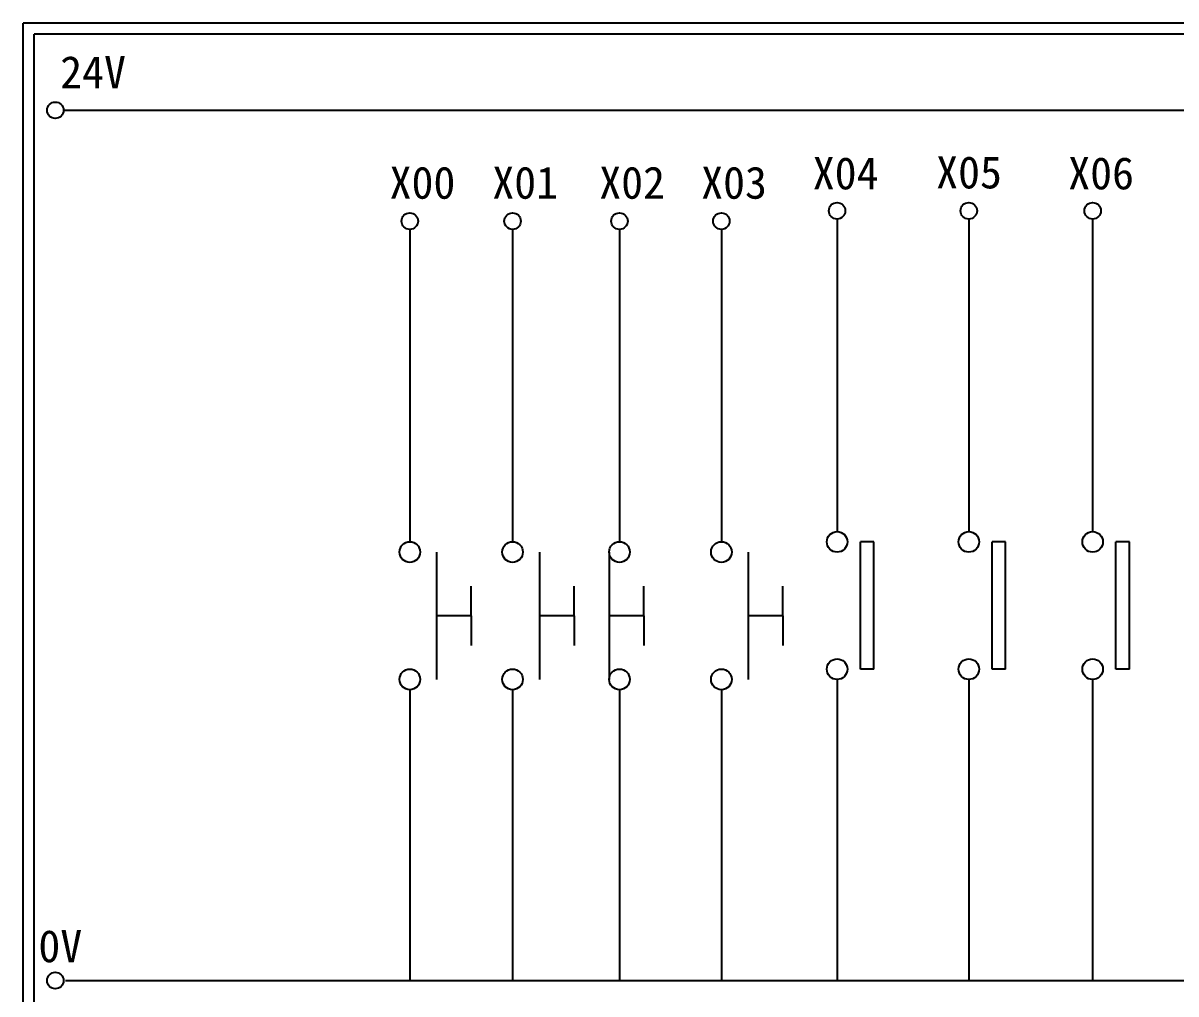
# Model space of a CAD drawing. Extents: x 275 to 562, y 265 to 469.
# Drawn here: x 274.9 to 403.7, y 360.4 to 468.9 of the extents above; entities that cross this region are included whole.
import ezdxf

# ---------------------------------------------------------------- set-up
doc = ezdxf.new("R2010")
doc.units = 0
doc.layers.get('0').update_dxf_attribs({"linetype": 'CONTINUOUS'})
doc.layers.add('圖框層', color=7, linetype='CONTINUOUS')
doc.layers.add('標尺寸層', color=3, linetype='CONTINUOUS')
doc.styles.add('STSL', font='kaiu.ttf')

msp = doc.modelspace()

# ---------------------------------------------------------------- linework, layer by layer
for p, q in [((369.98, 410.93), (368.48, 410.93)), ((384.7, 410.93), (383.19, 410.93)), ((398.54, 410.93), (397.03, 410.93)), ((324.99, 402.67), (324.99, 405.98)), ((336.47, 402.67), (336.47, 405.98)), ((344.26, 402.67), (344.26, 405.98)), ((359.81, 402.67), (359.81, 405.98)), ((324.99, 402.67), (324.99, 399.36)), ((336.47, 402.67), (336.47, 399.36)), ((344.26, 402.67), (344.26, 399.36)), ((359.81, 402.67), (359.81, 399.36)), ((369.98, 396.7), (368.48, 396.7)), ((384.7, 396.7), (383.19, 396.7)), ((398.54, 396.7), (397.03, 396.7))]:
    msp.add_line(p, q)
at = {"layer": '圖框層', "color": 7}
for p, q in [((561.9, 468.91), (274.9, 468.91)), ((274.9, 264.95), (274.9, 468.91)), ((560.65, 467.66), (276.15, 467.66)), ((276.15, 266.2), (276.15, 467.66))]:
    msp.add_line(p, q, dxfattribs=at)
at = {"layer": '標尺寸層', "color": 7}
for p, q in [((279.42, 459.17), (557.02, 459.17)), ((318.12, 445.86), (318.12, 410.94)), ((329.6, 445.86), (329.6, 410.94)), ((341.55, 445.86), (341.55, 410.94)), ((352.94, 445.86), (352.94, 410.94)), ((365.87, 447.01), (365.87, 412.08)), ((380.59, 447.01), (380.59, 412.08)), ((394.43, 447.01), (394.43, 412.08)), ((321.12, 409.79), (321.12, 395.56)), ((332.6, 409.79), (332.6, 395.56)), ((340.39, 409.79), (340.39, 395.56)), ((355.95, 409.79), (355.95, 395.56)), ((368.48, 396.7), (368.48, 410.93)), ((369.98, 396.7), (369.98, 410.93)), ((383.19, 396.7), (383.19, 410.93)), ((384.7, 396.7), (384.7, 410.93)), ((397.03, 396.7), (397.03, 410.93)), ((398.54, 396.7), (398.54, 410.93)), ((324.99, 402.67), (321.12, 402.67)), ((336.47, 402.67), (332.6, 402.67)), ((344.26, 402.67), (340.39, 402.67)), ((359.81, 402.67), (355.95, 402.67)), ((365.87, 395.56), (365.87, 363.05)), ((365.87, 395.55), (365.87, 363.05)), ((380.59, 395.56), (380.59, 363.05)), ((380.59, 395.55), (380.59, 363.05)), ((394.43, 395.56), (394.43, 363.05)), ((394.43, 395.55), (394.43, 363.05)), ((318.12, 394.41), (318.12, 361.9)), ((329.6, 394.41), (329.6, 361.9)), ((341.55, 394.41), (341.55, 361.9)), ((352.94, 394.41), (352.94, 361.9)), ((279.63, 361.9), (557.5, 361.9))]:
    msp.add_line(p, q, dxfattribs=at)
at = {"layer": '標尺寸層', "color": 0}
for p, q in [((365.87, 363.05), (365.87, 361.9)), ((380.59, 363.05), (380.59, 361.9)), ((394.43, 363.05), (394.43, 361.9))]:
    msp.add_line(p, q, dxfattribs=at)
at = {"layer": '標尺寸層', "color": 7}
for centre, radius in [((278.5, 459.17), 0.92), ((365.87, 447.93), 0.92), ((365.87, 447.93), 0.92), ((380.59, 447.93), 0.92), ((394.43, 447.93), 0.92), ((394.43, 447.93), 0.92), ((318.12, 446.78), 0.92), ((329.6, 446.78), 0.92), ((341.55, 446.78), 0.92), ((352.94, 446.78), 0.92), ((365.87, 410.93), 1.15), ((380.59, 410.93), 1.15), ((394.43, 410.93), 1.15), ((318.12, 409.79), 1.15), ((329.6, 409.79), 1.15), ((341.55, 409.79), 1.15), ((352.94, 409.79), 1.15), ((365.87, 396.7), 1.15), ((380.59, 396.7), 1.15), ((394.43, 396.7), 1.15), ((318.12, 395.56), 1.15), ((329.6, 395.56), 1.15), ((341.55, 395.56), 1.15), ((352.94, 395.56), 1.15), ((278.5, 361.9), 0.92)]:
    msp.add_circle(centre, radius, dxfattribs=at)

# ---------------------------------------------------------------- texts
at = {"layer": '圖框層', "color": 4, "style": 'STSL'}
for s, p in [('24V', (279.05, 461.63)), ('X04', (363.15, 450.33)), ('X05', (376.94, 450.43)), ('X06', (391.7, 450.33)), ('X00', (315.86, 449.28)), ('X01', (327.34, 449.28)), ('X02', (339.29, 449.28)), ('X03', (350.68, 449.28)), ('0V', (276.61, 363.95))]:
    msp.add_text(s, height=3.6, dxfattribs=at).set_placement(p)

doc.saveas('drawing.dxf')
